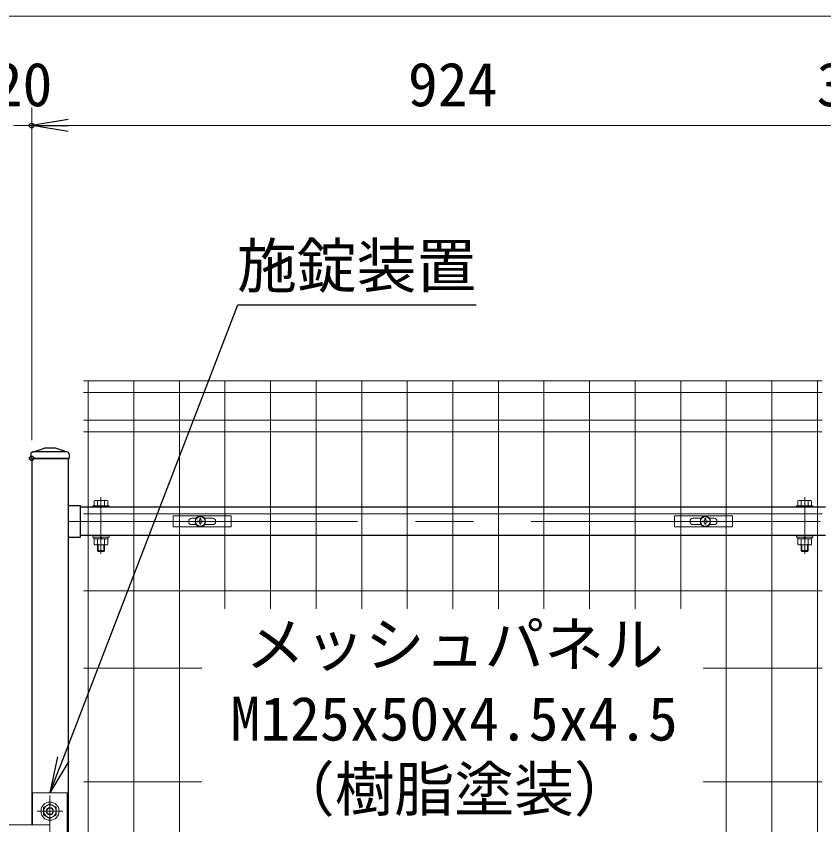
# Model space of a CAD drawing. Units: millimetres, scale not verified. Extents: x -4200 to 4200, y -2970 to 2970.
# Drawn here: x 1235 to 2121, y 741 to 1628 of the extents above; entities that cross this region are included whole.
import ezdxf
from ezdxf.enums import TextEntityAlignment as Align

# ---------------------------------------------------------------- set-up
doc = ezdxf.new("R2010")
doc.units = ezdxf.units.MM
doc.header["$LTSCALE"] = 10
doc.header["$PDMODE"] = 32
doc.header["$PDSIZE"] = 5
doc.linetypes.add('USER1', pattern=[50.8, 31.75, -6.35, 6.35, -6.35])
for name, color, linetype, lineweight in [('0-0_D-STR-TXT', 7, 'Continuous', 13), ('0-1_D-STR-DIM', 7, 'Continuous', 13), ('0-2_D-BMK', 2, 'USER1', 13), ('0-3_D-STR1', 1, 'Continuous', 25), ('0-4_D-STR3', 3, 'Continuous', 13), ('0-5_D-STR2', 7, 'Continuous', 13)]:
    doc.layers.add(name, color=color, linetype=linetype, lineweight=lineweight)
doc.layers.add('0-9_0', color=7, linetype='Continuous')
doc.layers.add('0-A_Defpoints', color=6, linetype='Continuous')
doc.styles.add('ＭＳ ゴシック', font='')
doc.styles.get('ＭＳ ゴシック').set_extended_font_data('MS Gothic')

# ---------------------------------------------------------------- blocks, each defined once
blk = doc.blocks.new('_Open')
at = {"layer": '0-9_0'}
blk.add_line((-10, 1.667), (0, 0), dxfattribs=at)
blk.add_lwpolyline([(-10, -1.667), (0, 0), (-10, 0)], dxfattribs=at)
blk = doc.blocks.new('A$Cc5bff5c2')
at = {"layer": '0-4_D-STR3'}
for p, q in [((-297.7, 60), (337.3, 60)), ((-297.7, -60), (-297.7, 60)), ((-95.2, 35), (-45.6, 35)), ((-18.5, 4.2), (-31.5, 3.9)), ((-31.5, 3.9), (-31.5, -4)), ((-4, 31.5), (-4.2, 18.5)), ((-4, 31.5), (4, 31.5)), ((4, 31.5), (4.2, 18.5)), ((18.5, 4.2), (31.5, 3.9)), ((31.5, 3.9), (31.5, -4)), ((45.6, 35), (134.8, 35)), ((-95.2, -35), (-45.6, -35)), ((-18.5, -4.2), (-31.5, -4)), ((-4, -31.5), (-4.2, -18.5)), ((18.5, -4.2), (31.5, -4)), ((45.6, -35), (134.8, -35))]:
    blk.add_line(p, q, dxfattribs=at)
for points in [[(-297.7, -60), (337.3, -60), (337.3, 60)], [(-4, -31.5), (4, -31.5), (4.2, -18.5)]]:
    blk.add_lwpolyline(points, dxfattribs=at)
for radius in [57.5, 52.5]:
    blk.add_circle((0, 0), radius, dxfattribs=at)
for centre, radius, start, end in [((-95.2, 0), 35, 90, 270), ((-19.1, 19), 14.9, 270, 0), ((19.1, 19), 14.9, 180, 270), ((134.8, 0), 35, 270, 90), ((-19.1, -19), 14.9, 0, 90), ((19.1, -19), 14.9, 90, 180)]:
    blk.add_arc(centre, radius, start, end, dxfattribs=at)
blk = doc.blocks.new('A$C5ba32ecb')
at = {"layer": '0-4_D-STR3'}
for p, q in [((-337.5, 60), (297.5, 60)), ((-337.5, -60), (-337.5, 60)), ((-135, 35), (-45.6, 35)), ((-18.5, 4.2), (-31.5, 3.9)), ((-31.5, 3.9), (-31.5, -4)), ((-4, 31.5), (-4.2, 18.5)), ((-4, 31.5), (4, 31.5)), ((4, 31.5), (4.2, 18.5)), ((18.5, 4.2), (31.5, 3.9)), ((31.5, 3.9), (31.5, -4)), ((45.6, 35), (95, 35)), ((-135, -35), (-45.6, -35)), ((-18.5, -4.2), (-31.5, -4)), ((-4, -31.5), (-4.2, -18.5)), ((18.5, -4.2), (31.5, -4)), ((45.6, -35), (95, -35))]:
    blk.add_line(p, q, dxfattribs=at)
for points in [[(-337.5, -60), (297.5, -60), (297.5, 60)], [(-4, -31.5), (4, -31.5), (4.2, -18.5)]]:
    blk.add_lwpolyline(points, dxfattribs=at)
for radius in [57.5, 52.5]:
    blk.add_circle((0, 0), radius, dxfattribs=at)
for centre, radius, start, end in [((-135, 0), 35, 90, 270), ((-19.1, 19), 14.9, 270, 0), ((19.1, 19), 14.9, 180, 270), ((95, 0), 35, 270, 90), ((-19.1, -19), 14.9, 0, 90), ((19.1, -19), 14.9, 90, 180)]:
    blk.add_arc(centre, radius, start, end, dxfattribs=at)
blk = doc.blocks.new('MLeader1')
at = {"layer": '0-0_D-STR-TXT', "lineweight": 25}
blk.add_line((1292.58, 810.62), (1271.99, 775.68), dxfattribs=at)
for points in [[(1286.36, 813.01), (1478.11, 1311.11), (1725.41, 1311.11), (1739.73, 1311.11)], [(1280.14, 815.41), (1271.99, 775.68), (1286.36, 813.01)]]:
    blk.add_lwpolyline(points, dxfattribs=at)

msp = doc.modelspace()

# ---------------------------------------------------------------- linework, layer by layer
at = {"layer": '0-1_D-STR-DIM'}
for p, q in [((281.99, 1627.68), (2201.99, 1627.68)), ((1251.99, 1162.68), (1251.99, 1527.68)), ((1251.99, 1162.68), (1251.99, 1527.68)), ((1231.99, 1507.68), (1251.99, 1507.68)), ((1291.99, 1507.68), (2135.99, 1507.68)), ((1291.99, 1507.68), (1331.99, 1507.68)), ((2135.99, 1507.68), (2095.99, 1507.68))]:
    msp.add_line(p, q, dxfattribs=at)
at = {"layer": '0-2_D-BMK'}
for p, q in [((1327.99, 1038.09), (1327.99, 1100.18)), ((2099.99, 1038.09), (2099.99, 1100.18)), ((1291.99, 1073.44), (2135.99, 1073.44)), ((1271.99, 772.68), (1271.99, 668.69)), ((1257.87, 755.68), (1286.12, 755.68))]:
    msp.add_line(p, q, dxfattribs=at)
at = {"layer": '0-3_D-STR1'}
for p, q in [((1252.69, 1149.58), (1265.99, 1153.68)), ((1277.99, 1153.68), (1265.99, 1153.68)), ((1291.3, 1149.58), (1277.99, 1153.68)), ((1250.99, 1147.28), (1250.99, 1142.68)), ((1290.59, 1149.68), (1253.39, 1149.68)), ((1292.99, 1147.28), (1292.99, 1142.68)), ((1292.99, 1142.68), (1250.99, 1142.68)), ((1251.99, 1142.68), (1251.99, 740.68)), ((1251.99, 1142.68), (1291.99, 1142.68)), ((1291.99, 1142.68), (1291.99, -242.32)), ((1291.99, 1090.89), (1304.99, 1090.89)), ((1304.99, 1090.89), (1304.99, 1055.99)), ((2122.99, 1088.94), (1304.99, 1088.94)), ((1304.99, 1055.99), (1291.99, 1055.99)), ((2122.99, 1057.94), (1304.99, 1057.94))]:
    msp.add_line(p, q, dxfattribs=at)
for centre, start, end in [((1253.39, 1147.28), 90, 180), ((1290.59, 1147.28), 0, 90)]:
    msp.add_arc(centre, 2.4, start, end, dxfattribs=at)
at = {"layer": '0-4_D-STR3'}
for p, q in [((1320.49, 1090.54), (1320.49, 1095.99)), ((1333.62, 1096.54), (1322.37, 1096.54)), ((1324.24, 1090.54), (1324.24, 1095.99)), ((1331.74, 1090.54), (1331.74, 1095.99)), ((1335.49, 1090.54), (1335.49, 1095.99)), ((2092.49, 1090.54), (2092.49, 1095.99)), ((2094.37, 1096.54), (2105.62, 1096.54)), ((2096.24, 1090.54), (2096.24, 1095.99)), ((2103.74, 1090.54), (2103.74, 1095.99)), ((2107.49, 1090.54), (2107.49, 1095.99)), ((1318.99, 1090.54), (1318.99, 1088.94)), ((1318.99, 1090.54), (1336.99, 1090.54)), ((1318.99, 1088.94), (1336.99, 1088.94)), ((1335.49, 1090.54), (1320.49, 1090.54)), ((1336.99, 1090.54), (1336.99, 1088.94)), ((2090.99, 1090.54), (2090.99, 1088.94)), ((2108.99, 1090.54), (2090.99, 1090.54)), ((2108.99, 1088.94), (2090.99, 1088.94)), ((2092.49, 1090.54), (2107.49, 1090.54)), ((2108.99, 1090.54), (2108.99, 1088.94)), ((1318.99, 1057.94), (1318.99, 1056.34)), ((1318.99, 1057.94), (1336.99, 1057.94)), ((1318.99, 1056.34), (1336.99, 1056.34)), ((1328.37, 1054.34), (1327.21, 1056.34)), ((1329.06, 1054.34), (1327.91, 1056.34)), ((1336.99, 1057.94), (1336.99, 1056.34)), ((2090.99, 1057.94), (2090.99, 1056.34)), ((2108.99, 1057.94), (2090.99, 1057.94)), ((2108.99, 1056.34), (2090.99, 1056.34)), ((2098.92, 1054.34), (2100.08, 1056.34)), ((2099.62, 1054.34), (2100.77, 1056.34)), ((2108.99, 1057.94), (2108.99, 1056.34)), ((1320.49, 1054.34), (1320.49, 1048.39)), ((1322.37, 1047.83), (1333.62, 1047.83)), ((1323.99, 1041.54), (1323.99, 1047.83)), ((1324.24, 1054.34), (1324.24, 1048.39)), ((1324.99, 1040.54), (1324.99, 1047.83)), ((1330.99, 1040.54), (1330.99, 1047.83)), ((1331.74, 1054.34), (1331.74, 1048.39)), ((1331.99, 1041.54), (1331.99, 1047.83)), ((1335.49, 1054.34), (1335.49, 1048.39)), ((2092.49, 1054.34), (2092.49, 1048.39)), ((2105.62, 1047.83), (2094.37, 1047.83)), ((2095.99, 1041.54), (2095.99, 1047.83)), ((2096.24, 1054.34), (2096.24, 1048.39)), ((2096.99, 1040.54), (2096.99, 1047.83)), ((2102.99, 1040.54), (2102.99, 1047.83)), ((2103.74, 1054.34), (2103.74, 1048.39)), ((2103.99, 1041.54), (2103.99, 1047.83)), ((2107.49, 1054.34), (2107.49, 1048.39)), ((1323.99, 1041.54), (1324.99, 1040.54)), ((1323.99, 1041.54), (1331.99, 1041.54)), ((1330.99, 1040.54), (1324.99, 1040.54)), ((1330.99, 1040.54), (1331.99, 1041.54)), ((2096.99, 1040.54), (2095.99, 1041.54)), ((2103.99, 1041.54), (2095.99, 1041.54)), ((2096.99, 1040.54), (2102.99, 1040.54)), ((2103.99, 1041.54), (2102.99, 1040.54)), ((1290.99, 775.68), (1252.99, 775.68)), ((1252.99, 775.68), (1252.99, 740.68)), ((1290.99, 726.93), (1290.99, 775.68)), ((1271.99, 763.77), (1264.99, 759.73)), ((1271.99, 763.77), (1278.99, 759.73)), ((1264.99, 751.64), (1264.99, 759.73)), ((1278.99, 751.64), (1278.99, 759.73)), ((1271.99, 747.6), (1264.99, 751.64)), ((1271.99, 747.6), (1278.99, 751.64)), ((1208.99, 740.68), (1271.99, 740.68))]:
    msp.add_line(p, q, dxfattribs=at)
for points in [[(1335.69, 1054.33), (1320.29, 1054.34), (1320.29, 1056.34)], [(1335.69, 1054.34), (1335.69, 1056.33), (1320.29, 1056.34)], [(2092.29, 1054.33), (2107.69, 1054.34), (2107.69, 1056.34)], [(2092.29, 1054.34), (2092.29, 1056.33), (2107.69, 1056.34)]]:
    msp.add_lwpolyline(points, dxfattribs=at)
for radius in [10, 7, 4, 3.5]:
    msp.add_circle((1271.99, 755.68), radius, dxfattribs=at)
for centre, radius, start, end in [((1322.37, 1093.08), 3.46, 57.13278, 122.86722), ((1327.99, 1083.55), 12.99, 73.22135, 106.77865), ((1333.62, 1093.08), 3.46, 57.13278, 122.86722), ((2094.37, 1093.08), 3.46, 57.13278, 122.86722), ((2099.99, 1083.55), 12.99, 73.22135, 106.77865), ((2105.62, 1093.08), 3.46, 57.13278, 122.86722), ((1322.37, 1051.29), 3.46, 237.13278, 302.86722), ((1327.99, 1060.83), 12.99, 253.22135, 286.77865), ((1333.62, 1051.29), 3.46, 237.13278, 302.86722), ((2094.37, 1051.29), 3.46, 237.13278, 302.86722), ((2099.99, 1060.83), 12.99, 253.22135, 286.77865), ((2105.62, 1051.29), 3.46, 237.13278, 302.86722)]:
    msp.add_arc(centre, radius, start, end, dxfattribs=at)
at = {"layer": '0-5_D-STR2'}
for p, q in [((2118.99, 1227.68), (1308.99, 1227.68)), ((1313.99, -242.32), (1313.99, 1227.68)), ((1363.99, -242.32), (1363.99, 1227.68)), ((1413.99, -242.32), (1413.99, 1227.68)), ((1463.99, 977.68), (1463.99, 1227.68)), ((1513.99, 977.68), (1513.99, 1227.68)), ((1563.99, 977.68), (1563.99, 1227.68)), ((1613.99, 977.68), (1613.99, 1227.68)), ((1663.99, 977.68), (1663.99, 1227.68)), ((1713.99, 977.68), (1713.99, 1227.68)), ((1763.99, 977.68), (1763.99, 1227.68)), ((1813.99, 977.68), (1813.99, 1227.68)), ((1863.99, 977.68), (1863.99, 1227.68)), ((1913.99, 977.68), (1913.99, 1227.68)), ((1963.99, 977.68), (1963.99, 1227.68)), ((2013.99, -242.32), (2013.99, 1227.68)), ((2063.99, -242.32), (2063.99, 1227.68)), ((2113.99, -242.32), (2113.99, 1227.68)), ((2118.99, 1214.81), (1308.99, 1214.81)), ((2118.99, 1184.56), (1308.99, 1184.56)), ((2118.99, 1171.68), (1308.99, 1171.68)), ((2118.99, 1081.68), (1308.99, 1081.68)), ((2118.99, 997.18), (1308.99, 997.18)), ((1438.74, 912.68), (1308.99, 912.68)), ((2118.99, 912.68), (1988.74, 912.68)), ((1438.74, 787.68), (1308.99, 787.68)), ((2118.99, 787.68), (1988.74, 787.68))]:
    msp.add_line(p, q, dxfattribs=at)
at = {"layer": '0-A_Defpoints'}
for p in [(1251.99, 1507.68), (1251.99, 1142.68)]:
    msp.add_point(p, dxfattribs=at)

# ---------------------------------------------------------------- block references
at = {"layer": '0-0_D-STR-TXT'}
msp.add_blockref('MLeader1', (0, 0), dxfattribs=at)
at = {"layer": '0-1_D-STR-DIM', "xscale": 4, "yscale": 4, "rotation": 180}
msp.add_blockref('_Open', (1251.99, 1507.68), dxfattribs=at)
msp.add_blockref('_Open', (1251.99, 1507.68), dxfattribs=at)
at = {"layer": '0-4_D-STR3', "xscale": 0.1, "yscale": 0.1}
for name, p in [('A$Cc5bff5c2', (1437, 1073.44)), ('A$C5ba32ecb', (1990.99, 1073.44))]:
    msp.add_blockref(name, p, dxfattribs=at)

# ---------------------------------------------------------------- texts
at = {"layer": '0-0_D-STR-TXT', "style": 'ＭＳ ゴシック'}
for s, p in [('施錠装置', (1477.3, 1315.49)), ('メッシュパネル', (1486.33, 900.08)), ('M125x50x4.5x4.5', (1470.09, 818.69)), ('（樹脂塗装）', (1518.82, 741.35))]:
    msp.add_text(s, height=48.09, dxfattribs=at).set_placement(p, align=Align.BOTTOM_LEFT)
at = {"layer": '0-1_D-STR-DIM', "style": 'ＭＳ ゴシック'}
for s, p in [('20', (1209.24, 1514.43)), ('924', (1664.74, 1514.43)), ('35.75', (2113.14, 1514.43))]:
    msp.add_text(s, height=48.09, dxfattribs=at).set_placement(p, align=Align.BOTTOM_LEFT)

doc.saveas('drawing.dxf')
